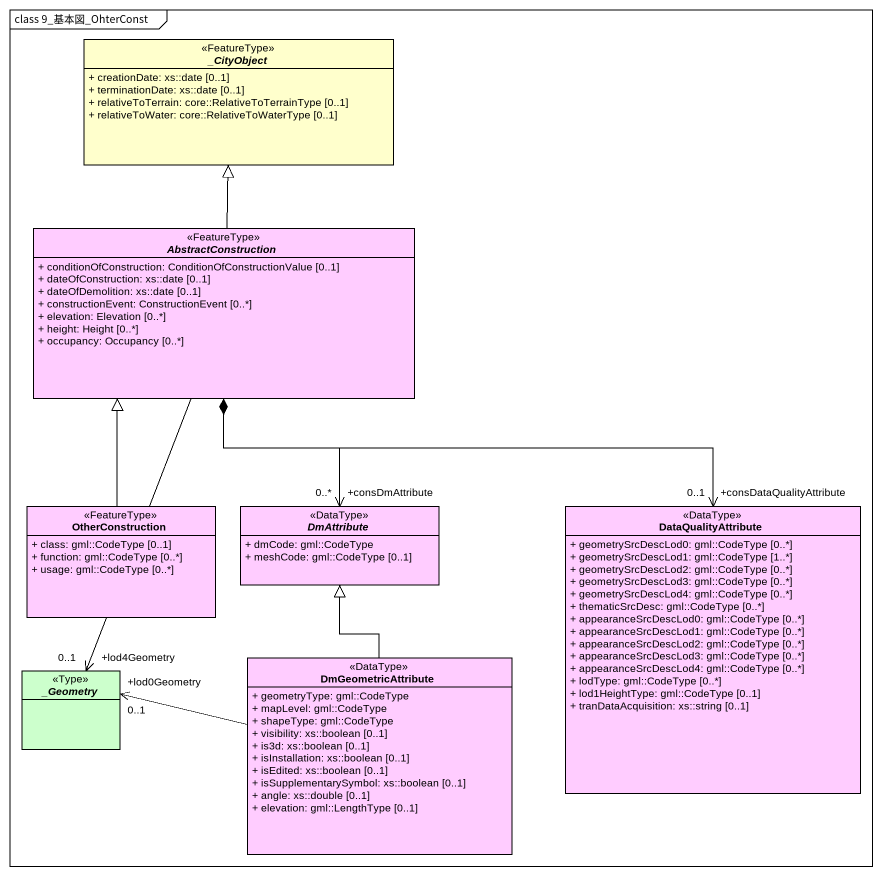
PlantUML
@startuml
mainframe class 9_基本図_OhterConst
hide circle
hide empty members
skinparam classAttributeIconSize 0
abstract class "_CityObject" as CityObject <<FeatureType>> #FFFFCC {
  + creationDate: xs::date [0..1]
  + terminationDate: xs::date [0..1]
  + relativeToTerrain: core::RelativeToTerrainType [0..1]
  + relativeToWater: core::RelativeToWaterType [0..1]
}
abstract class AbstractConstruction <<FeatureType>> #FFCCFF {
  + conditionOfConstruction: ConditionOfConstructionValue [0..1]
  + dateOfConstruction: xs::date [0..1]
  + dateOfDemolition: xs::date [0..1]
  + constructionEvent: ConstructionEvent [0..*]
  + elevation: Elevation [0..*]
  + height: Height [0..*]
  + occupancy: Occupancy [0..*]
}
class OtherConstruction <<FeatureType>> #FFCCFF {
  + class: gml::CodeType [0..1]
  + function: gml::CodeType [0..*]
  + usage: gml::CodeType [0..*]
}
abstract class DmAttribute <<DataType>> #FFCCFF {
  + dmCode: gml::CodeType
  + meshCode: gml::CodeType [0..1]
}
class DataQualityAttribute <<DataType>> #FFCCFF {
  + geometrySrcDescLod0: gml::CodeType [0..*]
  + geometrySrcDescLod1: gml::CodeType [1..*]
  + geometrySrcDescLod2: gml::CodeType [0..*]
  + geometrySrcDescLod3: gml::CodeType [0..*]
  + geometrySrcDescLod4: gml::CodeType [0..*]
  + thematicSrcDesc: gml::CodeType [0..*]
  + appearanceSrcDescLod0: gml::CodeType [0..*]
  + appearanceSrcDescLod1: gml::CodeType [0..*]
  + appearanceSrcDescLod2: gml::CodeType [0..*]
  + appearanceSrcDescLod3: gml::CodeType [0..*]
  + appearanceSrcDescLod4: gml::CodeType [0..*]
  + lodType: gml::CodeType [0..*]
  + lod1HeightType: gml::CodeType [0..1]
  + tranDataAcquisition: xs::string [0..1]
}
abstract class "_Geometry" as Geometry <<Type>> #CCFFCC
class DmGeometricAttribute <<DataType>> #FFCCFF {
  + geometryType: gml::CodeType
  + mapLevel: gml::CodeType
  + shapeType: gml::CodeType
  + visibility: xs::boolean [0..1]
  + is3d: xs::boolean [0..1]
  + isInstallation: xs::boolean [0..1]
  + isEdited: xs::boolean [0..1]
  + isSupplementarySymbol: xs::boolean [0..1]
  + angle: xs::double [0..1]
  + elevation: gml::LengthType [0..1]
}
AbstractConstruction -up-|> CityObject
OtherConstruction -up-|> AbstractConstruction
DmAttribute "+consDmAttribute\n0..*" <-up-* AbstractConstruction
DataQualityAttribute "+consDataQualityAttribute\n0..1" <-up-* AbstractConstruction
Geometry "+lod4Geometry\n0..1" <-up- AbstractConstruction
Geometry "+lod0Geometry\n0..1" <-right- DmGeometricAttribute
DmGeometricAttribute -up-|> DmAttribute
@enduml
